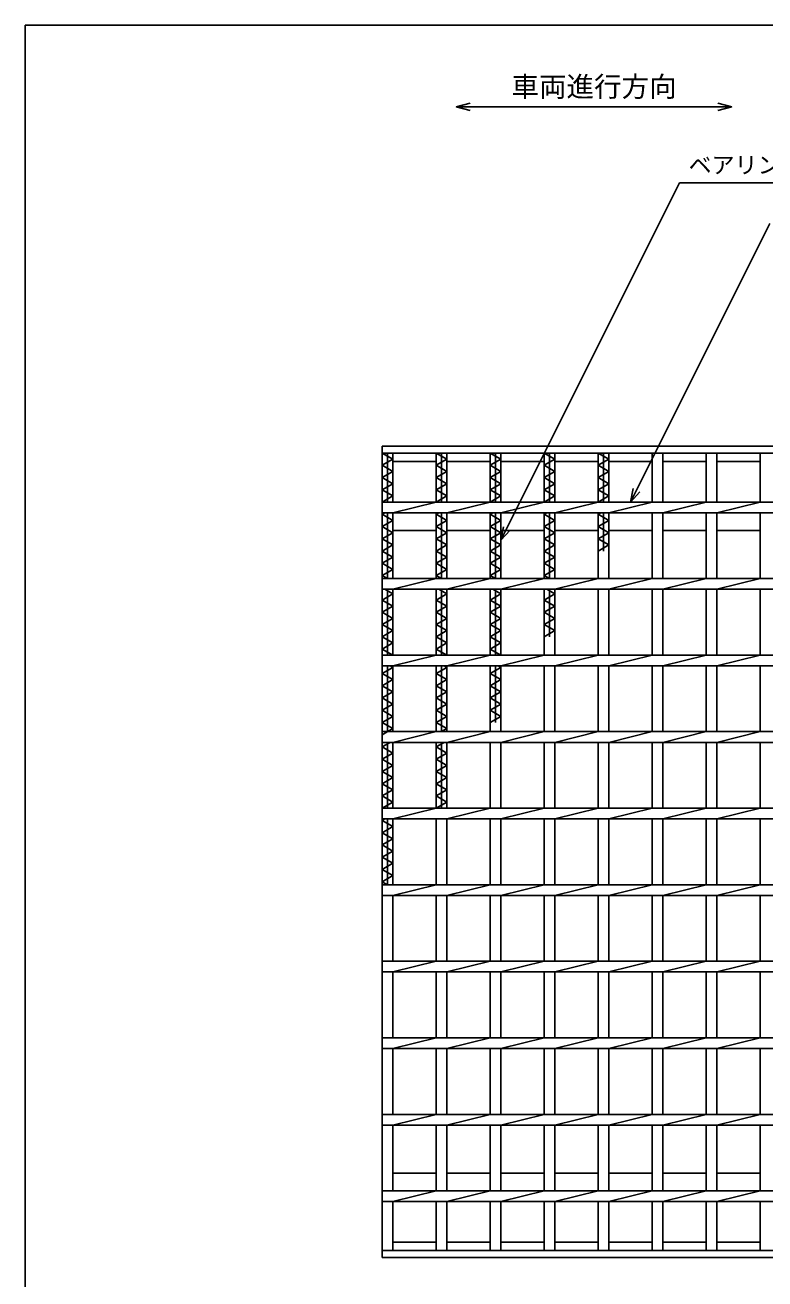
# Model space of a CAD drawing. Units: millimetres, scale not verified. Extents: x -1092 to 1039, y -770 to 632.
# Drawn here: x -1037 to -554, y -187 to 632 of the extents above; entities that cross this region are included whole.
import ezdxf
from ezdxf.enums import TextEntityAlignment as Align

# ---------------------------------------------------------------- set-up
doc = ezdxf.new("R2010")
doc.units = ezdxf.units.MM
doc.header["$LTSCALE"] = 6
for name, color, linetype, lineweight in [('0_2', 150, 'Continuous', 25), ('16', 3, 'Continuous', 25), ('22', 4, 'Continuous', 25)]:
    doc.layers.add(name, color=color, linetype=linetype, lineweight=lineweight)
doc.styles.add('ベクトル', font='')
doc.styles.get('ベクトル').set_extended_font_data('ベクトル')

msp = doc.modelspace()

# ---------------------------------------------------------------- linework, layer by layer
at = {"layer": '0_2'}
for p, q in [((-1037.4, -687.9), (-1037.4, 632.1)), ((-1037.4, 632.1), (1038.6, 632.1))]:
    msp.add_line(p, q, dxfattribs=at)
at = {"layer": '0_2', "color": 4}
for p, q in [((-755.5, 578.7), (-746.5, 581.1)), ((-746.5, 576.3), (-755.5, 578.7)), ((-755.5, 578.7), (-575.5, 578.7)), ((-575.5, 578.7), (-584.5, 581.1)), ((-584.5, 576.3), (-575.5, 578.7))]:
    msp.add_line(p, q, dxfattribs=at)
at = {"layer": '16'}
for p, q in [((-804, 357), (-303, 357)), ((-804, 352.5), (-804, 357)), ((-303, 352.5), (-804, 352.5)), ((-804, -168.5), (-804, 352.5)), ((-804, 352.5), (-797, 352.5)), ((-797, 348.5), (-804, 352.5)), ((-800.5, 320.5), (-800.5, 352.5)), ((-797, 320.5), (-797, 352.5)), ((-768.7, 320.5), (-768.7, 352.5)), ((-768.7, 352.5), (-761.7, 352.5)), ((-761.7, 348.5), (-768.7, 352.5)), ((-765.2, 320.5), (-765.2, 352.5)), ((-761.7, 320.5), (-761.7, 352.5)), ((-733.4, 320.5), (-733.4, 352.5)), ((-733.4, 352.5), (-726.4, 352.5)), ((-726.4, 348.5), (-733.4, 352.5)), ((-729.9, 320.5), (-729.9, 352.5)), ((-726.4, 320.5), (-726.4, 352.5)), ((-698.1, 320.5), (-698.1, 352.5)), ((-698.1, 352.5), (-691.1, 352.5)), ((-691.1, 348.5), (-698.1, 352.5)), ((-694.6, 320.5), (-694.6, 352.5)), ((-691.1, 320.5), (-691.1, 352.5)), ((-662.8, 320.5), (-662.8, 352.5)), ((-662.8, 352.5), (-655.8, 352.5)), ((-655.8, 348.5), (-662.8, 352.5)), ((-659.3, 320.5), (-659.3, 352.5)), ((-655.8, 320.5), (-655.8, 352.5)), ((-627.5, 320.5), (-627.5, 352.5)), ((-627.5, 352.5), (-620.5, 352.5)), ((-620.5, 320.5), (-620.5, 352.5)), ((-592.2, 320.5), (-592.2, 352.5)), ((-592.2, 352.5), (-585.2, 352.5)), ((-585.2, 320.5), (-585.2, 352.5)), ((-556.9, 320.5), (-556.9, 352.5)), ((-556.9, 352.5), (-549.9, 352.5)), ((-804, 344.5), (-797, 348.5)), ((-797, 340.5), (-804, 344.5)), ((-797, 347), (-768.7, 347)), ((-768.7, 344.5), (-761.7, 348.5)), ((-761.7, 340.5), (-768.7, 344.5)), ((-761.7, 347), (-733.4, 347)), ((-733.4, 344.5), (-726.4, 348.5)), ((-726.4, 340.5), (-733.4, 344.5)), ((-726.4, 347), (-698.1, 347)), ((-698.1, 344.5), (-691.1, 348.5)), ((-691.1, 340.5), (-698.1, 344.5)), ((-691.1, 347), (-662.8, 347)), ((-662.8, 344.5), (-655.8, 348.5)), ((-655.8, 340.5), (-662.8, 344.5)), ((-655.8, 347), (-627.5, 347)), ((-620.5, 347), (-592.2, 347)), ((-585.2, 347), (-556.9, 347)), ((-804, 336.5), (-797, 340.5)), ((-797, 332.5), (-804, 336.5)), ((-768.7, 336.5), (-761.7, 340.5)), ((-761.7, 332.5), (-768.7, 336.5)), ((-733.4, 336.5), (-726.4, 340.5)), ((-726.4, 332.5), (-733.4, 336.5)), ((-698.1, 336.5), (-691.1, 340.5)), ((-691.1, 332.5), (-698.1, 336.5)), ((-662.8, 336.5), (-655.8, 340.5)), ((-655.8, 332.5), (-662.8, 336.5)), ((-804, 328.5), (-797, 332.5)), ((-797, 324.5), (-804, 328.5)), ((-768.7, 328.5), (-761.7, 332.5)), ((-761.7, 324.5), (-768.7, 328.5)), ((-733.4, 328.5), (-726.4, 332.5)), ((-726.4, 324.5), (-733.4, 328.5)), ((-698.1, 328.5), (-691.1, 332.5)), ((-691.1, 324.5), (-698.1, 328.5)), ((-662.8, 328.5), (-655.8, 332.5)), ((-655.8, 324.5), (-662.8, 328.5)), ((-804, 320.5), (-797, 324.5)), ((-804, 320.5), (-303, 320.5)), ((-804, 313.5), (-804, 320.5)), ((-797, 313.5), (-768.7, 320.5)), ((-768.7, 320.5), (-761.7, 324.5)), ((-761.7, 313.5), (-733.4, 320.5)), ((-733.4, 320.5), (-726.4, 324.5)), ((-726.4, 313.5), (-698.1, 320.5)), ((-698.1, 320.5), (-691.1, 324.5)), ((-691.1, 313.5), (-662.8, 320.5)), ((-662.8, 320.5), (-655.8, 324.5)), ((-655.8, 313.5), (-627.5, 320.5)), ((-620.5, 313.5), (-592.2, 320.5)), ((-585.2, 313.5), (-556.9, 320.5)), ((-804, 313.5), (-303, 313.5)), ((-804, 312.5), (-802.25, 313.5)), ((-797, 308.5), (-804, 312.5)), ((-800.5, 270.5), (-800.5, 313.5)), ((-797, 270.5), (-797, 313.5)), ((-768.7, 270.5), (-768.7, 313.5)), ((-768.7, 312.5), (-766.95, 313.5)), ((-761.7, 308.5), (-768.7, 312.5)), ((-765.2, 270.5), (-765.2, 313.5)), ((-761.7, 270.5), (-761.7, 313.5)), ((-733.4, 270.5), (-733.4, 313.5)), ((-733.4, 312.5), (-731.65, 313.5)), ((-726.4, 308.5), (-733.4, 312.5)), ((-729.9, 270.5), (-729.9, 313.5)), ((-726.4, 270.5), (-726.4, 313.5)), ((-698.1, 270.5), (-698.1, 313.5)), ((-698.1, 312.5), (-696.35, 313.5)), ((-691.1, 308.5), (-698.1, 312.5)), ((-694.6, 270.5), (-694.6, 313.5)), ((-691.1, 270.5), (-691.1, 313.5)), ((-662.8, 270.5), (-662.8, 313.5)), ((-662.8, 312.5), (-661.05, 313.5)), ((-655.8, 308.5), (-662.8, 312.5)), ((-659.3, 288.5), (-659.3, 313.5)), ((-655.8, 270.5), (-655.8, 313.5)), ((-627.5, 270.5), (-627.5, 313.5)), ((-620.5, 270.5), (-620.5, 313.5)), ((-592.2, 270.5), (-592.2, 313.5)), ((-585.2, 270.5), (-585.2, 313.5)), ((-556.9, 270.5), (-556.9, 313.5)), ((-804, 304.5), (-797, 308.5)), ((-797, 300.5), (-804, 304.5)), ((-768.7, 304.5), (-761.7, 308.5)), ((-761.7, 300.5), (-768.7, 304.5)), ((-733.4, 304.5), (-726.4, 308.5)), ((-726.4, 300.5), (-733.4, 304.5)), ((-698.1, 304.5), (-691.1, 308.5)), ((-691.1, 300.5), (-698.1, 304.5)), ((-662.8, 304.5), (-655.8, 308.5)), ((-655.8, 300.5), (-662.8, 304.5)), ((-804, 296.5), (-797, 300.5)), ((-797, 292.5), (-804, 296.5)), ((-797, 302), (-768.7, 302)), ((-768.7, 296.5), (-761.7, 300.5)), ((-761.7, 292.5), (-768.7, 296.5)), ((-761.7, 302), (-733.4, 302)), ((-733.4, 296.5), (-726.4, 300.5)), ((-726.4, 292.5), (-733.4, 296.5)), ((-726.4, 302), (-698.1, 302)), ((-698.1, 296.5), (-691.1, 300.5)), ((-691.1, 292.5), (-698.1, 296.5)), ((-691.1, 302), (-662.8, 302)), ((-662.8, 296.5), (-655.8, 300.5)), ((-655.8, 292.5), (-662.8, 296.5)), ((-655.8, 302), (-627.5, 302)), ((-620.5, 302), (-592.2, 302)), ((-585.2, 302), (-556.9, 302)), ((-804, 288.5), (-797, 292.5)), ((-797, 284.5), (-804, 288.5)), ((-768.7, 288.5), (-761.7, 292.5)), ((-761.7, 284.5), (-768.7, 288.5)), ((-733.4, 288.5), (-726.4, 292.5)), ((-726.4, 284.5), (-733.4, 288.5)), ((-698.1, 288.5), (-691.1, 292.5)), ((-691.1, 284.5), (-698.1, 288.5)), ((-662.8, 288.5), (-655.8, 292.5)), ((-804, 280.5), (-797, 284.5)), ((-797, 276.5), (-804, 280.5)), ((-768.7, 280.5), (-761.7, 284.5)), ((-761.7, 276.5), (-768.7, 280.5)), ((-733.4, 280.5), (-726.4, 284.5)), ((-726.4, 276.5), (-733.4, 280.5)), ((-698.1, 280.5), (-691.1, 284.5)), ((-691.1, 276.5), (-698.1, 280.5)), ((-804, 272.5), (-797, 276.5)), ((-800.5, 270.5), (-804, 272.5)), ((-804, 270.5), (-303, 270.5)), ((-804, 263.5), (-804, 270.5)), ((-797, 263.5), (-768.7, 270.5)), ((-768.7, 272.5), (-761.7, 276.5)), ((-765.2, 270.5), (-768.7, 272.5)), ((-761.7, 263.5), (-733.4, 270.5)), ((-733.4, 272.5), (-726.4, 276.5)), ((-729.9, 270.5), (-733.4, 272.5)), ((-726.4, 263.5), (-698.1, 270.5)), ((-698.1, 272.5), (-691.1, 276.5)), ((-694.6, 270.5), (-698.1, 272.5)), ((-691.1, 263.5), (-662.8, 270.5)), ((-655.8, 263.5), (-627.5, 270.5)), ((-620.5, 263.5), (-592.2, 270.5)), ((-585.2, 263.5), (-556.9, 270.5)), ((-804, 263.5), (-303, 263.5)), ((-797, 260.5), (-802.25, 263.5)), ((-800.5, 220.5), (-800.5, 263.5)), ((-797, 220.5), (-797, 263.5)), ((-768.7, 220.5), (-768.7, 263.5)), ((-761.7, 260.5), (-766.95, 263.5)), ((-765.2, 220.5), (-765.2, 263.5)), ((-761.7, 220.5), (-761.7, 263.5)), ((-733.4, 220.5), (-733.4, 263.5)), ((-726.4, 260.5), (-731.65, 263.5)), ((-729.9, 220.5), (-729.9, 263.5)), ((-726.4, 220.5), (-726.4, 263.5)), ((-698.1, 220.5), (-698.1, 263.5)), ((-691.1, 260.5), (-696.35, 263.5)), ((-694.6, 232.5), (-694.6, 263.5)), ((-691.1, 220.5), (-691.1, 263.5)), ((-662.8, 220.5), (-662.8, 263.5)), ((-655.8, 220.5), (-655.8, 263.5)), ((-627.5, 220.5), (-627.5, 263.5)), ((-620.5, 220.5), (-620.5, 263.5)), ((-592.2, 220.5), (-592.2, 263.5)), ((-585.2, 220.5), (-585.2, 263.5)), ((-556.9, 220.5), (-556.9, 263.5)), ((-804, 256.5), (-797, 260.5)), ((-797, 252.5), (-804, 256.5)), ((-768.7, 256.5), (-761.7, 260.5)), ((-761.7, 252.5), (-768.7, 256.5)), ((-733.4, 256.5), (-726.4, 260.5)), ((-726.4, 252.5), (-733.4, 256.5)), ((-698.1, 256.5), (-691.1, 260.5)), ((-691.1, 252.5), (-698.1, 256.5)), ((-804, 248.5), (-797, 252.5)), ((-797, 244.5), (-804, 248.5)), ((-768.7, 248.5), (-761.7, 252.5)), ((-761.7, 244.5), (-768.7, 248.5)), ((-733.4, 248.5), (-726.4, 252.5)), ((-726.4, 244.5), (-733.4, 248.5)), ((-698.1, 248.5), (-691.1, 252.5)), ((-691.1, 244.5), (-698.1, 248.5)), ((-804, 240.5), (-797, 244.5)), ((-797, 236.5), (-804, 240.5)), ((-768.7, 240.5), (-761.7, 244.5)), ((-761.7, 236.5), (-768.7, 240.5)), ((-733.4, 240.5), (-726.4, 244.5)), ((-726.4, 236.5), (-733.4, 240.5)), ((-698.1, 240.5), (-691.1, 244.5)), ((-691.1, 236.5), (-698.1, 240.5)), ((-804, 232.5), (-797, 236.5)), ((-797, 228.5), (-804, 232.5)), ((-768.7, 232.5), (-761.7, 236.5)), ((-761.7, 228.5), (-768.7, 232.5)), ((-733.4, 232.5), (-726.4, 236.5)), ((-726.4, 228.5), (-733.4, 232.5)), ((-698.1, 232.5), (-691.1, 236.5)), ((-804, 224.5), (-797, 228.5)), ((-797, 220.5), (-804, 224.5)), ((-768.7, 224.5), (-761.7, 228.5)), ((-761.7, 220.5), (-768.7, 224.5)), ((-733.4, 224.5), (-726.4, 228.5)), ((-726.4, 220.5), (-733.4, 224.5)), ((-804, 220.5), (-303, 220.5)), ((-804, 213.5), (-804, 220.5)), ((-804, 213.5), (-303, 213.5)), ((-800.5, 170.5), (-800.5, 213.5)), ((-797, 212.5), (-798.75, 213.5)), ((-797, 213.5), (-768.7, 220.5)), ((-797, 170.5), (-797, 213.5)), ((-768.7, 170.5), (-768.7, 213.5)), ((-765.2, 170.5), (-765.2, 213.5)), ((-761.7, 212.5), (-763.45, 213.5)), ((-761.7, 213.5), (-733.4, 220.5)), ((-761.7, 170.5), (-761.7, 213.5)), ((-733.4, 170.5), (-733.4, 213.5)), ((-729.9, 176.5), (-729.9, 213.5)), ((-726.4, 212.5), (-728.15, 213.5)), ((-726.4, 213.5), (-698.1, 220.5)), ((-726.4, 170.5), (-726.4, 213.5)), ((-698.1, 170.5), (-698.1, 213.5)), ((-691.1, 213.5), (-662.8, 220.5)), ((-691.1, 170.5), (-691.1, 213.5)), ((-662.8, 170.5), (-662.8, 213.5)), ((-655.8, 213.5), (-627.5, 220.5)), ((-655.8, 170.5), (-655.8, 213.5)), ((-627.5, 170.5), (-627.5, 213.5)), ((-620.5, 213.5), (-592.2, 220.5)), ((-620.5, 170.5), (-620.5, 213.5)), ((-592.2, 170.5), (-592.2, 213.5)), ((-585.2, 213.5), (-556.9, 220.5)), ((-585.2, 170.5), (-585.2, 213.5)), ((-556.9, 170.5), (-556.9, 213.5)), ((-804, 208.5), (-797, 212.5)), ((-797, 204.5), (-804, 208.5)), ((-768.7, 208.5), (-761.7, 212.5)), ((-761.7, 204.5), (-768.7, 208.5)), ((-733.4, 208.5), (-726.4, 212.5)), ((-726.4, 204.5), (-733.4, 208.5)), ((-804, 200.5), (-797, 204.5)), ((-797, 196.5), (-804, 200.5)), ((-768.7, 200.5), (-761.7, 204.5)), ((-761.7, 196.5), (-768.7, 200.5)), ((-733.4, 200.5), (-726.4, 204.5)), ((-726.4, 196.5), (-733.4, 200.5)), ((-804, 192.5), (-797, 196.5)), ((-797, 188.5), (-804, 192.5)), ((-804, 184.5), (-797, 188.5)), ((-768.7, 192.5), (-761.7, 196.5)), ((-761.7, 188.5), (-768.7, 192.5)), ((-768.7, 184.5), (-761.7, 188.5)), ((-733.4, 192.5), (-726.4, 196.5)), ((-726.4, 188.5), (-733.4, 192.5)), ((-733.4, 184.5), (-726.4, 188.5)), ((-797, 180.5), (-804, 184.5)), ((-804, 176.5), (-797, 180.5)), ((-761.7, 180.5), (-768.7, 184.5)), ((-768.7, 176.5), (-761.7, 180.5)), ((-726.4, 180.5), (-733.4, 184.5)), ((-733.4, 176.5), (-726.4, 180.5)), ((-797, 172.5), (-804, 176.5)), ((-804, 168.5), (-797, 172.5)), ((-761.7, 172.5), (-768.7, 176.5)), ((-765.2, 170.5), (-761.7, 172.5)), ((-804, 170.5), (-303, 170.5)), ((-804, 163.5), (-804, 170.5)), ((-797, 163.5), (-768.7, 170.5)), ((-761.7, 163.5), (-733.4, 170.5)), ((-726.4, 163.5), (-698.1, 170.5)), ((-691.1, 163.5), (-662.8, 170.5)), ((-655.8, 163.5), (-627.5, 170.5)), ((-620.5, 163.5), (-592.2, 170.5)), ((-585.2, 163.5), (-556.9, 170.5)), ((-804, 163.5), (-303, 163.5)), ((-804, 160.5), (-798.75, 163.5)), ((-797, 156.5), (-804, 160.5)), ((-804, 152.5), (-797, 156.5)), ((-800.5, 120.5), (-800.5, 163.5)), ((-797, 120.5), (-797, 163.5)), ((-768.7, 120.5), (-768.7, 163.5)), ((-768.7, 160.5), (-763.45, 163.5)), ((-761.7, 156.5), (-768.7, 160.5)), ((-768.7, 152.5), (-761.7, 156.5)), ((-765.2, 120.5), (-765.2, 163.5)), ((-761.7, 120.5), (-761.7, 163.5)), ((-733.4, 120.5), (-733.4, 163.5)), ((-726.4, 120.5), (-726.4, 163.5)), ((-698.1, 120.5), (-698.1, 163.5)), ((-691.1, 120.5), (-691.1, 163.5)), ((-662.8, 120.5), (-662.8, 163.5)), ((-655.8, 120.5), (-655.8, 163.5)), ((-627.5, 120.5), (-627.5, 163.5)), ((-620.5, 120.5), (-620.5, 163.5)), ((-592.2, 120.5), (-592.2, 163.5)), ((-585.2, 120.5), (-585.2, 163.5)), ((-556.9, 120.5), (-556.9, 163.5)), ((-797, 148.5), (-804, 152.5)), ((-804, 144.5), (-797, 148.5)), ((-761.7, 148.5), (-768.7, 152.5)), ((-768.7, 144.5), (-761.7, 148.5)), ((-797, 140.5), (-804, 144.5)), ((-804, 136.5), (-797, 140.5)), ((-761.7, 140.5), (-768.7, 144.5)), ((-768.7, 136.5), (-761.7, 140.5)), ((-797, 132.5), (-804, 136.5)), ((-804, 128.5), (-797, 132.5)), ((-761.7, 132.5), (-768.7, 136.5)), ((-768.7, 128.5), (-761.7, 132.5)), ((-797, 124.5), (-804, 128.5)), ((-804, 120.5), (-797, 124.5)), ((-761.7, 124.5), (-768.7, 128.5)), ((-768.7, 120.5), (-761.7, 124.5)), ((-804, 120.5), (-303, 120.5)), ((-804, 113.5), (-804, 120.5)), ((-797, 113.5), (-768.7, 120.5)), ((-761.7, 113.5), (-733.4, 120.5)), ((-726.4, 113.5), (-698.1, 120.5)), ((-691.1, 113.5), (-662.8, 120.5)), ((-655.8, 113.5), (-627.5, 120.5)), ((-620.5, 113.5), (-592.2, 120.5)), ((-585.2, 113.5), (-556.9, 120.5)), ((-804, 113.5), (-303, 113.5)), ((-804, 112.5), (-802.25, 113.5)), ((-797, 108.5), (-804, 112.5)), ((-804, 104.5), (-797, 108.5)), ((-800.5, 70.5), (-800.5, 113.5)), ((-797, 70.5), (-797, 113.5)), ((-768.7, 70.5), (-768.7, 113.5)), ((-761.7, 70.5), (-761.7, 113.5)), ((-733.4, 70.5), (-733.4, 113.5)), ((-726.4, 70.5), (-726.4, 113.5)), ((-698.1, 70.5), (-698.1, 113.5)), ((-691.1, 70.5), (-691.1, 113.5)), ((-662.8, 70.5), (-662.8, 113.5)), ((-655.8, 70.5), (-655.8, 113.5)), ((-627.5, 70.5), (-627.5, 113.5)), ((-620.5, 70.5), (-620.5, 113.5)), ((-592.2, 70.5), (-592.2, 113.5)), ((-585.2, 70.5), (-585.2, 113.5)), ((-556.9, 70.5), (-556.9, 113.5)), ((-797, 100.5), (-804, 104.5)), ((-804, 96.5), (-797, 100.5)), ((-797, 92.5), (-804, 96.5)), ((-804, 88.5), (-797, 92.5)), ((-797, 84.5), (-804, 88.5)), ((-804, 80.5), (-797, 84.5)), ((-797, 76.5), (-804, 80.5)), ((-804, 72.5), (-797, 76.5)), ((-800.5, 70.5), (-804, 72.5)), ((-804, 70.5), (-303, 70.5)), ((-804, 63.5), (-804, 70.5)), ((-797, 63.5), (-768.7, 70.5)), ((-761.7, 63.5), (-733.4, 70.5)), ((-726.4, 63.5), (-698.1, 70.5)), ((-691.1, 63.5), (-662.8, 70.5)), ((-655.8, 63.5), (-627.5, 70.5)), ((-620.5, 63.5), (-592.2, 70.5)), ((-585.2, 63.5), (-556.9, 70.5)), ((-804, 63.5), (-303, 63.5)), ((-797, 20.5), (-797, 63.5)), ((-768.7, 20.5), (-768.7, 63.5)), ((-761.7, 20.5), (-761.7, 63.5)), ((-733.4, 20.5), (-733.4, 63.5)), ((-726.4, 20.5), (-726.4, 63.5)), ((-698.1, 20.5), (-698.1, 63.5)), ((-691.1, 20.5), (-691.1, 63.5)), ((-662.8, 20.5), (-662.8, 63.5)), ((-655.8, 20.5), (-655.8, 63.5)), ((-627.5, 20.5), (-627.5, 63.5)), ((-620.5, 20.5), (-620.5, 63.5)), ((-592.2, 20.5), (-592.2, 63.5)), ((-585.2, 20.5), (-585.2, 63.5)), ((-556.9, 20.5), (-556.9, 63.5)), ((-804, 20.5), (-303, 20.5)), ((-804, 13.5), (-804, 20.5)), ((-797, 13.5), (-768.7, 20.5)), ((-761.7, 13.5), (-733.4, 20.5)), ((-726.4, 13.5), (-698.1, 20.5)), ((-691.1, 13.5), (-662.8, 20.5)), ((-655.8, 13.5), (-627.5, 20.5)), ((-620.5, 13.5), (-592.2, 20.5)), ((-585.2, 13.5), (-556.9, 20.5)), ((-804, 13.5), (-303, 13.5)), ((-797, -29.5), (-797, 13.5)), ((-768.7, -29.5), (-768.7, 13.5)), ((-761.7, -29.5), (-761.7, 13.5)), ((-733.4, -29.5), (-733.4, 13.5)), ((-726.4, -29.5), (-726.4, 13.5)), ((-698.1, -29.5), (-698.1, 13.5)), ((-691.1, -29.5), (-691.1, 13.5)), ((-662.8, -29.5), (-662.8, 13.5)), ((-655.8, -29.5), (-655.8, 13.5)), ((-627.5, -29.5), (-627.5, 13.5)), ((-620.5, -29.5), (-620.5, 13.5)), ((-592.2, -29.5), (-592.2, 13.5)), ((-585.2, -29.5), (-585.2, 13.5)), ((-556.9, -29.5), (-556.9, 13.5)), ((-804, -29.5), (-303, -29.5)), ((-804, -36.5), (-804, -29.5)), ((-797, -36.5), (-768.7, -29.5)), ((-761.7, -36.5), (-733.4, -29.5)), ((-726.4, -36.5), (-698.1, -29.5)), ((-691.1, -36.5), (-662.8, -29.5)), ((-655.8, -36.5), (-627.5, -29.5)), ((-620.5, -36.5), (-592.2, -29.5)), ((-585.2, -36.5), (-556.9, -29.5)), ((-804, -36.5), (-303, -36.5)), ((-797, -79.5), (-797, -36.5)), ((-768.7, -79.5), (-768.7, -36.5)), ((-761.7, -79.5), (-761.7, -36.5)), ((-733.4, -79.5), (-733.4, -36.5)), ((-726.4, -79.5), (-726.4, -36.5)), ((-698.1, -79.5), (-698.1, -36.5)), ((-691.1, -79.5), (-691.1, -36.5)), ((-662.8, -79.5), (-662.8, -36.5)), ((-655.8, -79.5), (-655.8, -36.5)), ((-627.5, -79.5), (-627.5, -36.5)), ((-620.5, -79.5), (-620.5, -36.5)), ((-592.2, -79.5), (-592.2, -36.5)), ((-585.2, -79.5), (-585.2, -36.5)), ((-556.9, -79.5), (-556.9, -36.5)), ((-804, -79.5), (-303, -79.5)), ((-804, -86.5), (-804, -79.5)), ((-797, -86.5), (-768.7, -79.5)), ((-761.7, -86.5), (-733.4, -79.5)), ((-726.4, -86.5), (-698.1, -79.5)), ((-691.1, -86.5), (-662.8, -79.5)), ((-655.8, -86.5), (-627.5, -79.5)), ((-620.5, -86.5), (-592.2, -79.5)), ((-585.2, -86.5), (-556.9, -79.5)), ((-804, -86.5), (-303, -86.5)), ((-797, -129.5), (-797, -86.5)), ((-768.7, -129.5), (-768.7, -86.5)), ((-761.7, -129.5), (-761.7, -86.5)), ((-733.4, -129.5), (-733.4, -86.5)), ((-726.4, -129.5), (-726.4, -86.5)), ((-698.1, -129.5), (-698.1, -86.5)), ((-691.1, -129.5), (-691.1, -86.5)), ((-662.8, -129.5), (-662.8, -86.5)), ((-655.8, -129.5), (-655.8, -86.5)), ((-627.5, -129.5), (-627.5, -86.5)), ((-620.5, -129.5), (-620.5, -86.5)), ((-592.2, -129.5), (-592.2, -86.5)), ((-585.2, -129.5), (-585.2, -86.5)), ((-556.9, -129.5), (-556.9, -86.5)), ((-797, -118), (-768.7, -118)), ((-761.7, -118), (-733.4, -118)), ((-726.4, -118), (-698.1, -118)), ((-691.1, -118), (-662.8, -118)), ((-655.8, -118), (-627.5, -118)), ((-620.5, -118), (-592.2, -118)), ((-585.2, -118), (-556.9, -118)), ((-804, -129.5), (-303, -129.5)), ((-804, -136.5), (-804, -129.5)), ((-797, -136.5), (-768.7, -129.5)), ((-761.7, -136.5), (-733.4, -129.5)), ((-726.4, -136.5), (-698.1, -129.5)), ((-691.1, -136.5), (-662.8, -129.5)), ((-655.8, -136.5), (-627.5, -129.5)), ((-620.5, -136.5), (-592.2, -129.5)), ((-585.2, -136.5), (-556.9, -129.5)), ((-804, -136.5), (-303, -136.5)), ((-797, -168.5), (-797, -136.5)), ((-768.7, -168.5), (-768.7, -136.5)), ((-761.7, -168.5), (-761.7, -136.5)), ((-733.4, -168.5), (-733.4, -136.5)), ((-726.4, -168.5), (-726.4, -136.5)), ((-698.1, -168.5), (-698.1, -136.5)), ((-691.1, -168.5), (-691.1, -136.5)), ((-662.8, -168.5), (-662.8, -136.5)), ((-655.8, -168.5), (-655.8, -136.5)), ((-627.5, -168.5), (-627.5, -136.5)), ((-620.5, -168.5), (-620.5, -136.5)), ((-592.2, -168.5), (-592.2, -136.5)), ((-585.2, -168.5), (-585.2, -136.5)), ((-556.9, -168.5), (-556.9, -136.5)), ((-797, -163), (-768.7, -163)), ((-761.7, -163), (-733.4, -163)), ((-726.4, -163), (-698.1, -163)), ((-691.1, -163), (-662.8, -163)), ((-655.8, -163), (-627.5, -163)), ((-620.5, -163), (-592.2, -163)), ((-585.2, -163), (-556.9, -163)), ((-804, -168.5), (-303, -168.5)), ((-804, -173), (-804, -168.5)), ((-804, -168.5), (-797, -168.5)), ((-768.7, -168.5), (-761.7, -168.5)), ((-733.4, -168.5), (-726.4, -168.5)), ((-698.1, -168.5), (-691.1, -168.5)), ((-662.8, -168.5), (-655.8, -168.5)), ((-627.5, -168.5), (-620.5, -168.5)), ((-592.2, -168.5), (-585.2, -168.5)), ((-556.9, -168.5), (-549.9, -168.5)), ((-303, -173), (-804, -173))]:
    msp.add_line(p, q, dxfattribs=at)
at = {"layer": '22'}
for p, q in [((-726.4, 295.5), (-609.65, 529)), ((-609.65, 529), (-333.65, 529)), ((-641.65, 320.5), (-550.65, 502.5)), ((-641.65, 320.5), (-639.85, 329.26)), ((-641.65, 320.5), (-635.65, 327.1)), ((-726.4, 295.5), (-724.6, 304.26)), ((-726.4, 295.5), (-720.4, 302.1))]:
    msp.add_line(p, q, dxfattribs=at)

# ---------------------------------------------------------------- texts
at = {"layer": '0_2', "color": 2, "style": 'ベクトル'}
msp.add_text('車両進行方向', height=13.2, dxfattribs=at).set_placement((-719.5, 591.9), align=Align.MIDDLE_LEFT)
at = {"layer": '22', "color": 2, "style": 'ベクトル'}
msp.add_text('ベアリングバー：', height=11, dxfattribs=at).set_placement((-603.65, 540.7), align=Align.MIDDLE_LEFT)

doc.saveas('drawing.dxf')
